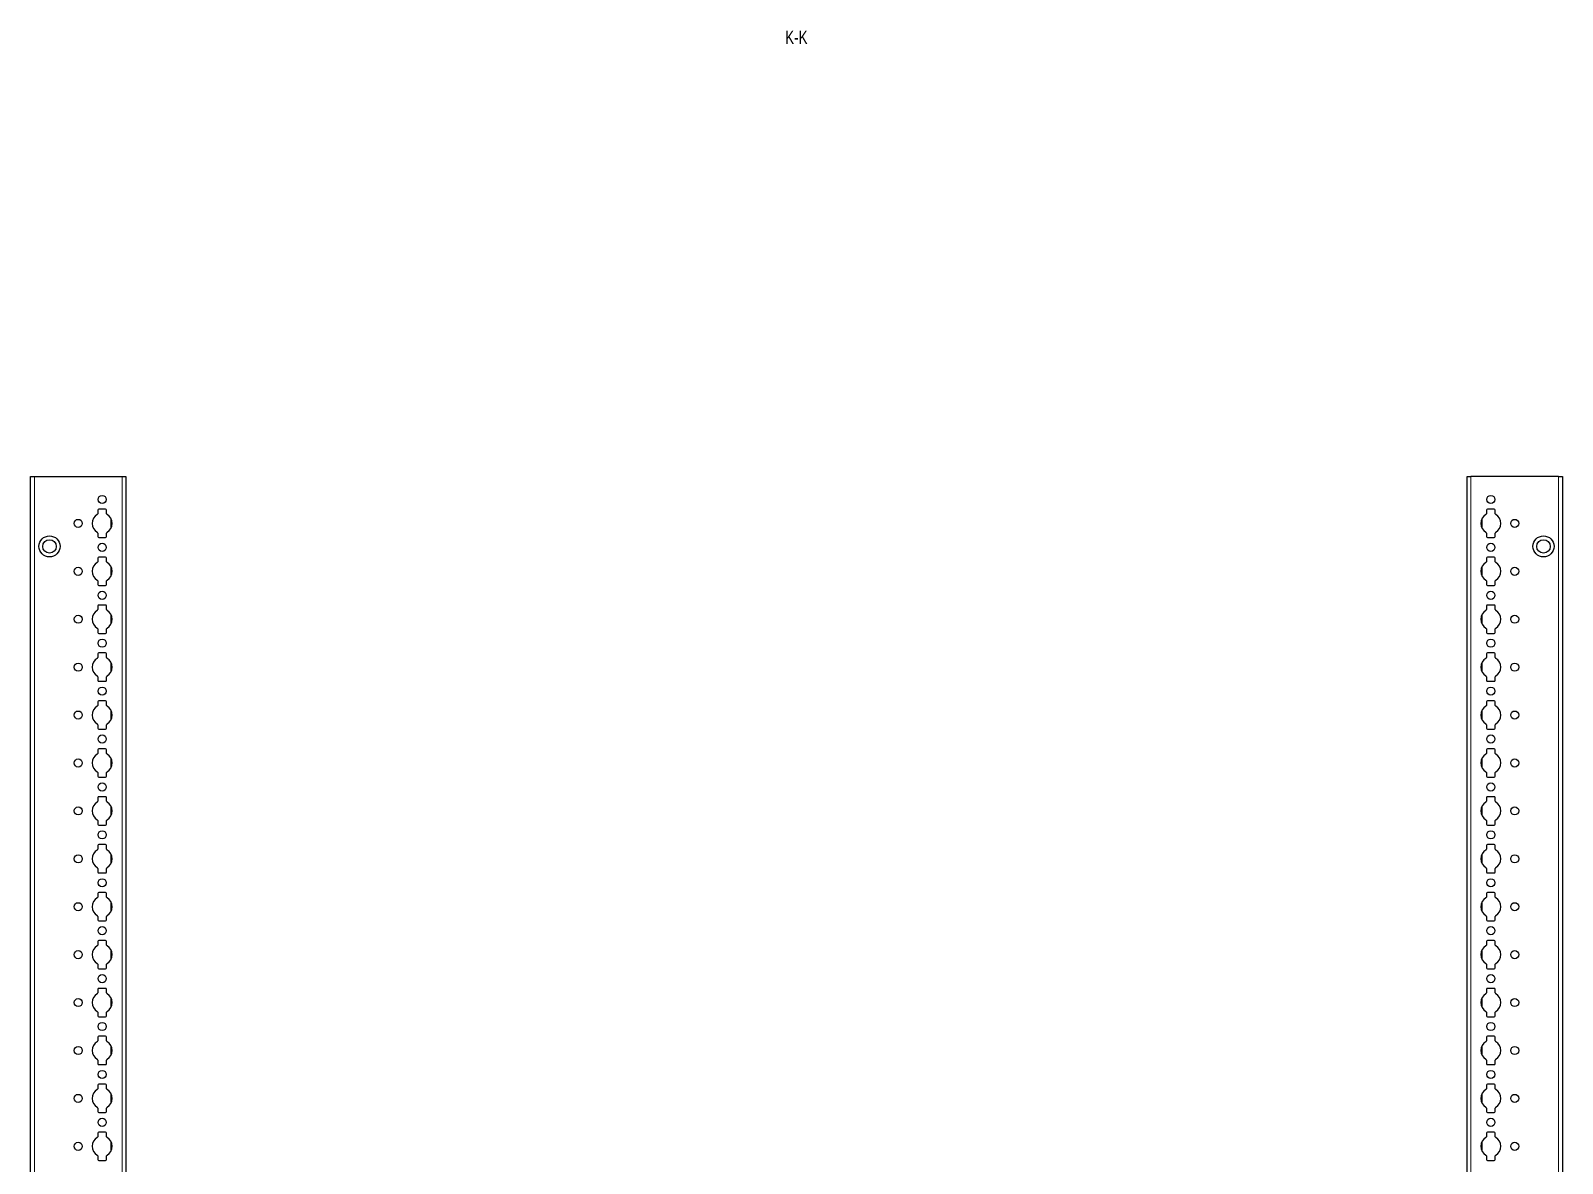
# Model space of a CAD drawing. Header units: millimetres. Extents: x -250 to 5225, y -1547 to 1577.
# Drawn here: x 4426 to 5225, y 734 to 1325 of the extents above; entities that cross this region are included whole.
import ezdxf

# ---------------------------------------------------------------- set-up
doc = ezdxf.new("R2010")
doc.units = ezdxf.units.MM
doc.layers.add('FORMAT', color=7, linetype='Continuous')
doc.styles.add('SLDTEXTSTYLE0', font='TXT', dxfattribs={"width": 0.75})

msp = doc.modelspace()

# ---------------------------------------------------------------- linework, layer by layer
at = {"color": 7, "linetype": 'Continuous', "lineweight": 25}
for p, q in [((4425.51, -1006.24), (4425.51, 1092.76)), ((4425.51, 1092.76), (4427.51, 1092.76)), ((4427.51, 1092.76), (4473.21, 1092.76)), ((4473.21, 1092.76), (4475.21, 1092.76)), ((4475.21, 1092.76), (4475.21, -1006.24)), ((5175.21, -1006.24), (5175.21, 1092.76)), ((5175.21, 1092.76), (5177.21, 1092.76)), ((5222.91, 1092.76), (5177.21, 1092.76)), ((5222.91, 1092.76), (5224.91, 1092.76)), ((5224.91, 1092.76), (5224.91, -1006.24)), ((4460.56, 1075.16), (4460.56, 1073.28)), ((4464.66, 1075.66), (4461.06, 1075.66)), ((4465.16, 1073.28), (4465.16, 1075.16)), ((5185.26, 1075.16), (5185.26, 1073.28)), ((5189.36, 1075.66), (5185.76, 1075.66)), ((5189.86, 1073.28), (5189.86, 1075.16)), ((4460.56, 1063.23), (4460.56, 1061.36)), ((4465.16, 1061.36), (4465.16, 1063.23)), ((5185.26, 1063.23), (5185.26, 1061.36)), ((5189.86, 1061.36), (5189.86, 1063.23)), ((4461.06, 1060.86), (4464.66, 1060.86)), ((5185.76, 1060.86), (5189.36, 1060.86)), ((4460.56, 1050.16), (4460.56, 1048.28)), ((4464.66, 1050.66), (4461.06, 1050.66)), ((4465.16, 1048.28), (4465.16, 1050.16)), ((5185.26, 1050.16), (5185.26, 1048.28)), ((5189.36, 1050.66), (5185.76, 1050.66)), ((5189.86, 1048.28), (5189.86, 1050.16)), ((4460.56, 1038.23), (4460.56, 1036.36)), ((4461.06, 1035.86), (4464.66, 1035.86)), ((4465.16, 1036.36), (4465.16, 1038.23)), ((5185.26, 1038.23), (5185.26, 1036.36)), ((5185.76, 1035.86), (5189.36, 1035.86)), ((5189.86, 1036.36), (5189.86, 1038.23)), ((4460.56, 1025.16), (4460.56, 1023.28)), ((4464.66, 1025.66), (4461.06, 1025.66)), ((4465.16, 1023.28), (4465.16, 1025.16)), ((5185.26, 1025.16), (5185.26, 1023.28)), ((5189.36, 1025.66), (5185.76, 1025.66)), ((5189.86, 1023.28), (5189.86, 1025.16)), ((4460.56, 1013.23), (4460.56, 1011.36)), ((4461.06, 1010.86), (4464.66, 1010.86)), ((4465.16, 1011.36), (4465.16, 1013.23)), ((5185.26, 1013.23), (5185.26, 1011.36)), ((5185.76, 1010.86), (5189.36, 1010.86)), ((5189.86, 1011.36), (5189.86, 1013.23)), ((4460.56, 1000.16), (4460.56, 998.28)), ((4464.66, 1000.66), (4461.06, 1000.66)), ((4465.16, 998.28), (4465.16, 1000.16)), ((5185.26, 1000.16), (5185.26, 998.28)), ((5189.36, 1000.66), (5185.76, 1000.66)), ((5189.86, 998.28), (5189.86, 1000.16)), ((4460.56, 988.23), (4460.56, 986.36)), ((4461.06, 985.86), (4464.66, 985.86)), ((4465.16, 986.36), (4465.16, 988.23)), ((5185.26, 988.23), (5185.26, 986.36)), ((5185.76, 985.86), (5189.36, 985.86)), ((5189.86, 986.36), (5189.86, 988.23)), ((4464.66, 975.66), (4461.06, 975.66)), ((5189.36, 975.66), (5185.76, 975.66)), ((4460.56, 975.16), (4460.56, 973.28)), ((4465.16, 973.28), (4465.16, 975.16)), ((5185.26, 975.16), (5185.26, 973.28)), ((5189.86, 973.28), (5189.86, 975.16)), ((4460.56, 963.23), (4460.56, 961.36)), ((4461.06, 960.86), (4464.66, 960.86)), ((4465.16, 961.36), (4465.16, 963.23)), ((5185.26, 963.23), (5185.26, 961.36)), ((5185.76, 960.86), (5189.36, 960.86)), ((5189.86, 961.36), (5189.86, 963.23)), ((4460.56, 950.16), (4460.56, 948.28)), ((4464.66, 950.66), (4461.06, 950.66)), ((4465.16, 948.28), (4465.16, 950.16)), ((5185.26, 950.16), (5185.26, 948.28)), ((5189.36, 950.66), (5185.76, 950.66)), ((5189.86, 948.28), (5189.86, 950.16)), ((4460.56, 938.23), (4460.56, 936.36)), ((4461.06, 935.86), (4464.66, 935.86)), ((4465.16, 936.36), (4465.16, 938.23)), ((5185.26, 938.23), (5185.26, 936.36)), ((5185.76, 935.86), (5189.36, 935.86)), ((5189.86, 936.36), (5189.86, 938.23)), ((4460.56, 925.16), (4460.56, 923.28)), ((4464.66, 925.66), (4461.06, 925.66)), ((4465.16, 923.28), (4465.16, 925.16)), ((5185.26, 925.16), (5185.26, 923.28)), ((5189.36, 925.66), (5185.76, 925.66)), ((5189.86, 923.28), (5189.86, 925.16)), ((4460.56, 913.23), (4460.56, 911.36)), ((4465.16, 911.36), (4465.16, 913.23)), ((5185.26, 913.23), (5185.26, 911.36)), ((5189.86, 911.36), (5189.86, 913.23)), ((4461.06, 910.86), (4464.66, 910.86)), ((5185.76, 910.86), (5189.36, 910.86)), ((4460.56, 900.16), (4460.56, 898.28)), ((4464.66, 900.66), (4461.06, 900.66)), ((4465.16, 898.28), (4465.16, 900.16)), ((5185.26, 900.16), (5185.26, 898.28)), ((5189.36, 900.66), (5185.76, 900.66)), ((5189.86, 898.28), (5189.86, 900.16)), ((4460.56, 888.23), (4460.56, 886.36)), ((4465.16, 886.36), (4465.16, 888.23)), ((5185.26, 888.23), (5185.26, 886.36)), ((5189.86, 886.36), (5189.86, 888.23)), ((4461.06, 885.86), (4464.66, 885.86)), ((5185.76, 885.86), (5189.36, 885.86)), ((4460.56, 875.16), (4460.56, 873.28)), ((4464.66, 875.66), (4461.06, 875.66)), ((4465.16, 873.28), (4465.16, 875.16)), ((5185.26, 875.16), (5185.26, 873.28)), ((5189.36, 875.66), (5185.76, 875.66)), ((5189.86, 873.28), (5189.86, 875.16)), ((4460.56, 863.23), (4460.56, 861.36)), ((4461.06, 860.86), (4464.66, 860.86)), ((4465.16, 861.36), (4465.16, 863.23)), ((5185.26, 863.23), (5185.26, 861.36)), ((5185.76, 860.86), (5189.36, 860.86)), ((5189.86, 861.36), (5189.86, 863.23)), ((4460.56, 850.16), (4460.56, 848.28)), ((4464.66, 850.66), (4461.06, 850.66)), ((4465.16, 848.28), (4465.16, 850.16)), ((5185.26, 850.16), (5185.26, 848.28)), ((5189.36, 850.66), (5185.76, 850.66)), ((5189.86, 848.28), (5189.86, 850.16)), ((4460.56, 838.23), (4460.56, 836.36)), ((4461.06, 835.86), (4464.66, 835.86)), ((4465.16, 836.36), (4465.16, 838.23)), ((5185.26, 838.23), (5185.26, 836.36)), ((5185.76, 835.86), (5189.36, 835.86)), ((5189.86, 836.36), (5189.86, 838.23)), ((4460.56, 825.16), (4460.56, 823.28)), ((4464.66, 825.66), (4461.06, 825.66)), ((4465.16, 823.28), (4465.16, 825.16)), ((5185.26, 825.16), (5185.26, 823.28)), ((5189.36, 825.66), (5185.76, 825.66)), ((5189.86, 823.28), (5189.86, 825.16)), ((4460.56, 813.23), (4460.56, 811.36)), ((4461.06, 810.86), (4464.66, 810.86)), ((4465.16, 811.36), (4465.16, 813.23)), ((5185.26, 813.23), (5185.26, 811.36)), ((5185.76, 810.86), (5189.36, 810.86)), ((5189.86, 811.36), (5189.86, 813.23)), ((4460.56, 800.16), (4460.56, 798.28)), ((4464.66, 800.66), (4461.06, 800.66)), ((4465.16, 798.28), (4465.16, 800.16)), ((5185.26, 800.16), (5185.26, 798.28)), ((5189.36, 800.66), (5185.76, 800.66)), ((5189.86, 798.28), (5189.86, 800.16)), ((4460.56, 788.23), (4460.56, 786.36)), ((4461.06, 785.86), (4464.66, 785.86)), ((4465.16, 786.36), (4465.16, 788.23)), ((5185.26, 788.23), (5185.26, 786.36)), ((5185.76, 785.86), (5189.36, 785.86)), ((5189.86, 786.36), (5189.86, 788.23)), ((4464.66, 775.66), (4461.06, 775.66)), ((5189.36, 775.66), (5185.76, 775.66)), ((4460.56, 775.16), (4460.56, 773.28)), ((4465.16, 773.28), (4465.16, 775.16)), ((5185.26, 775.16), (5185.26, 773.28)), ((5189.86, 773.28), (5189.86, 775.16)), ((4460.56, 763.23), (4460.56, 761.36)), ((4461.06, 760.86), (4464.66, 760.86)), ((4465.16, 761.36), (4465.16, 763.23)), ((5185.26, 763.23), (5185.26, 761.36)), ((5185.76, 760.86), (5189.36, 760.86)), ((5189.86, 761.36), (5189.86, 763.23)), ((4460.56, 750.16), (4460.56, 748.28)), ((4464.66, 750.66), (4461.06, 750.66)), ((4465.16, 748.28), (4465.16, 750.16)), ((5185.26, 750.16), (5185.26, 748.28)), ((5189.36, 750.66), (5185.76, 750.66)), ((5189.86, 748.28), (5189.86, 750.16)), ((4460.56, 738.23), (4460.56, 736.36)), ((4461.06, 735.86), (4464.66, 735.86)), ((4465.16, 736.36), (4465.16, 738.23)), ((5185.26, 738.23), (5185.26, 736.36)), ((5185.76, 735.86), (5189.36, 735.86)), ((5189.86, 736.36), (5189.86, 738.23))]:
    msp.add_line(p, q, dxfattribs=at)
at = {"color": 8, "linetype": 'Continuous', "lineweight": 18}
for p, q in [((4427.51, 1092.76), (4427.51, -1006.24)), ((4473.21, -1006.24), (4473.21, 1092.76)), ((5177.21, 1092.76), (5177.21, -1006.24)), ((5222.91, -1006.24), (5222.91, 1092.76)), ((4467.36, 1065.55), (4467.36, 1070.96)), ((5183.06, 1070.96), (5183.06, 1065.55)), ((4467.36, 1040.55), (4467.36, 1045.96)), ((5183.06, 1045.96), (5183.06, 1040.55)), ((4467.36, 1015.55), (4467.36, 1020.96)), ((5183.06, 1020.96), (5183.06, 1015.55)), ((4467.36, 990.55), (4467.36, 995.96)), ((5183.06, 995.96), (5183.06, 990.55)), ((4467.36, 965.55), (4467.36, 970.96)), ((5183.06, 970.96), (5183.06, 965.55)), ((4467.36, 940.55), (4467.36, 945.96)), ((5183.06, 945.96), (5183.06, 940.55)), ((4467.36, 915.55), (4467.36, 920.96)), ((5183.06, 920.96), (5183.06, 915.55)), ((4467.36, 890.55), (4467.36, 895.96)), ((5183.06, 895.96), (5183.06, 890.55)), ((4467.36, 865.55), (4467.36, 870.96)), ((5183.06, 870.96), (5183.06, 865.55)), ((4467.36, 840.55), (4467.36, 845.96)), ((5183.06, 845.96), (5183.06, 840.55)), ((4467.36, 815.55), (4467.36, 820.96)), ((5183.06, 820.96), (5183.06, 815.55)), ((4467.36, 790.55), (4467.36, 795.96)), ((5183.06, 795.96), (5183.06, 790.55)), ((4467.36, 765.55), (4467.36, 770.96)), ((5183.06, 770.96), (5183.06, 765.55)), ((4467.36, 740.55), (4467.36, 745.96)), ((5183.06, 745.96), (5183.06, 740.55))]:
    msp.add_line(p, q, dxfattribs=at)
at = {"color": 7, "linetype": 'Continuous', "lineweight": 25}
for centre, radius in [((4462.86, 1080.76), 2.12), ((5187.56, 1080.76), 2.12), ((4450.36, 1068.26), 2.12), ((5200.06, 1068.26), 2.12), ((4435.36, 1056.26), 5.5), ((4435.36, 1056.26), 3.5), ((4462.86, 1055.76), 2.12), ((5187.56, 1055.76), 2.12), ((5215.06, 1056.26), 5.5), ((5215.06, 1056.26), 3.5), ((4450.36, 1043.26), 2.12), ((5200.06, 1043.26), 2.12), ((4462.86, 1030.76), 2.12), ((5187.56, 1030.76), 2.12), ((4450.36, 1018.26), 2.12), ((5200.06, 1018.26), 2.12), ((4462.86, 1005.76), 2.12), ((5187.56, 1005.76), 2.12), ((4450.36, 993.26), 2.12), ((5200.06, 993.26), 2.12), ((4462.86, 980.76), 2.12), ((5187.56, 980.76), 2.12), ((4450.36, 968.26), 2.12), ((5200.06, 968.26), 2.12), ((4462.86, 955.76), 2.12), ((5187.56, 955.76), 2.12), ((4450.36, 943.26), 2.12), ((5200.06, 943.26), 2.12), ((4462.86, 930.76), 2.12), ((5187.56, 930.76), 2.12), ((4450.36, 918.26), 2.12), ((5200.06, 918.26), 2.12), ((4462.86, 905.76), 2.12), ((5187.56, 905.76), 2.12), ((4450.36, 893.26), 2.12), ((5200.06, 893.26), 2.12), ((4462.86, 880.76), 2.12), ((5187.56, 880.76), 2.12), ((4450.36, 868.26), 2.12), ((5200.06, 868.26), 2.12), ((4462.86, 855.76), 2.12), ((5187.56, 855.76), 2.12), ((4450.36, 843.26), 2.12), ((5200.06, 843.26), 2.12), ((4462.86, 830.76), 2.12), ((5187.56, 830.76), 2.12), ((4450.36, 818.26), 2.12), ((5200.06, 818.26), 2.12), ((4462.86, 805.76), 2.12), ((5187.56, 805.76), 2.12), ((4450.36, 793.26), 2.12), ((5200.06, 793.26), 2.12), ((4462.86, 780.76), 2.12), ((5187.56, 780.76), 2.12), ((4450.36, 768.26), 2.12), ((5200.06, 768.26), 2.12), ((4462.86, 755.76), 2.12), ((5187.56, 755.76), 2.12), ((4450.36, 743.26), 2.12), ((5200.06, 743.26), 2.12)]:
    msp.add_circle(centre, radius, dxfattribs=at)
for centre, radius, start, end in [((4462.86, 1068.26), 5.25, 119.14074, 240.85926), ((4460.06, 1073.28), 0.5, 299.14074, 0), ((4461.06, 1075.16), 0.5, 90, 180), ((4464.66, 1075.16), 0.5, 0, 90), ((4465.66, 1073.28), 0.5, 180, 240.85926), ((4462.86, 1068.26), 5.25, 299.14074, 60.85926), ((5187.56, 1068.26), 5.25, 119.14074, 240.85926), ((5184.76, 1073.28), 0.5, 299.14074, 0), ((5185.76, 1075.16), 0.5, 90, 180), ((5189.36, 1075.16), 0.5, 0, 90), ((5190.36, 1073.28), 0.5, 180, 240.85926), ((5187.56, 1068.26), 5.25, 299.14074, 60.85926), ((4460.06, 1063.23), 0.5, 0, 60.85926), ((4465.66, 1063.23), 0.5, 119.14074, 180), ((5184.76, 1063.23), 0.5, 0, 60.85926), ((5190.36, 1063.23), 0.5, 119.14074, 180), ((4461.06, 1061.36), 0.5, 180, 270), ((4464.66, 1061.36), 0.5, 270, 0), ((5185.76, 1061.36), 0.5, 180, 270), ((5189.36, 1061.36), 0.5, 270, 0), ((4462.86, 1043.26), 5.25, 119.14074, 240.85926), ((4460.06, 1048.28), 0.5, 299.14074, 0), ((4461.06, 1050.16), 0.5, 90, 180), ((4464.66, 1050.16), 0.5, 0, 90), ((4465.66, 1048.28), 0.5, 180, 240.85926), ((4462.86, 1043.26), 5.25, 299.14074, 60.85926), ((5187.56, 1043.26), 5.25, 119.14074, 240.85926), ((5184.76, 1048.28), 0.5, 299.14074, 0), ((5185.76, 1050.16), 0.5, 90, 180), ((5189.36, 1050.16), 0.5, 0, 90), ((5190.36, 1048.28), 0.5, 180, 240.85926), ((5187.56, 1043.26), 5.25, 299.14074, 60.85926), ((4460.06, 1038.23), 0.5, 0, 60.85926), ((4461.06, 1036.36), 0.5, 180, 270), ((4464.66, 1036.36), 0.5, 270, 0), ((4465.66, 1038.23), 0.5, 119.14074, 180), ((5184.76, 1038.23), 0.5, 0, 60.85926), ((5185.76, 1036.36), 0.5, 180, 270), ((5189.36, 1036.36), 0.5, 270, 0), ((5190.36, 1038.23), 0.5, 119.14074, 180), ((4460.06, 1023.28), 0.5, 299.14074, 0), ((4461.06, 1025.16), 0.5, 90, 180), ((4464.66, 1025.16), 0.5, 0, 90), ((4465.66, 1023.28), 0.5, 180, 240.85926), ((5184.76, 1023.28), 0.5, 299.14074, 0), ((5185.76, 1025.16), 0.5, 90, 180), ((5189.36, 1025.16), 0.5, 0, 90), ((5190.36, 1023.28), 0.5, 180, 240.85926), ((4462.86, 1018.26), 5.25, 119.14074, 240.85926), ((4462.86, 1018.26), 5.25, 299.14074, 60.85926), ((5187.56, 1018.26), 5.25, 119.14074, 240.85926), ((5187.56, 1018.26), 5.25, 299.14074, 60.85926), ((4460.06, 1013.23), 0.5, 0, 60.85926), ((4461.06, 1011.36), 0.5, 180, 270), ((4464.66, 1011.36), 0.5, 270, 0), ((4465.66, 1013.23), 0.5, 119.14074, 180), ((5184.76, 1013.23), 0.5, 0, 60.85926), ((5185.76, 1011.36), 0.5, 180, 270), ((5189.36, 1011.36), 0.5, 270, 0), ((5190.36, 1013.23), 0.5, 119.14074, 180), ((4461.06, 1000.16), 0.5, 90, 180), ((4464.66, 1000.16), 0.5, 0, 90), ((5185.76, 1000.16), 0.5, 90, 180), ((5189.36, 1000.16), 0.5, 0, 90), ((4462.86, 993.26), 5.25, 119.14074, 240.85926), ((4460.06, 998.28), 0.5, 299.14074, 0), ((4465.66, 998.28), 0.5, 180, 240.85926), ((4462.86, 993.26), 5.25, 299.14074, 60.85926), ((5187.56, 993.26), 5.25, 119.14074, 240.85926), ((5184.76, 998.28), 0.5, 299.14074, 0), ((5190.36, 998.28), 0.5, 180, 240.85926), ((5187.56, 993.26), 5.25, 299.14074, 60.85926), ((4460.06, 988.23), 0.5, 0, 60.85926), ((4461.06, 986.36), 0.5, 180, 270), ((4464.66, 986.36), 0.5, 270, 0), ((4465.66, 988.23), 0.5, 119.14074, 180), ((5184.76, 988.23), 0.5, 0, 60.85926), ((5185.76, 986.36), 0.5, 180, 270), ((5189.36, 986.36), 0.5, 270, 0), ((5190.36, 988.23), 0.5, 119.14074, 180), ((4461.06, 975.16), 0.5, 90, 180), ((4464.66, 975.16), 0.5, 0, 90), ((5185.76, 975.16), 0.5, 90, 180), ((5189.36, 975.16), 0.5, 0, 90), ((4462.86, 968.26), 5.25, 119.14074, 240.85926), ((4460.06, 973.28), 0.5, 299.14074, 0), ((4465.66, 973.28), 0.5, 180, 240.85926), ((4462.86, 968.26), 5.25, 299.14074, 60.85926), ((5187.56, 968.26), 5.25, 119.14074, 240.85926), ((5184.76, 973.28), 0.5, 299.14074, 0), ((5190.36, 973.28), 0.5, 180, 240.85926), ((5187.56, 968.26), 5.25, 299.14074, 60.85926), ((4460.06, 963.23), 0.5, 0, 60.85926), ((4461.06, 961.36), 0.5, 180, 270), ((4464.66, 961.36), 0.5, 270, 0), ((4465.66, 963.23), 0.5, 119.14074, 180), ((5184.76, 963.23), 0.5, 0, 60.85926), ((5185.76, 961.36), 0.5, 180, 270), ((5189.36, 961.36), 0.5, 270, 0), ((5190.36, 963.23), 0.5, 119.14074, 180), ((4462.86, 943.26), 5.25, 119.14074, 240.85926), ((4460.06, 948.28), 0.5, 299.14074, 0), ((4461.06, 950.16), 0.5, 90, 180), ((4464.66, 950.16), 0.5, 0, 90), ((4465.66, 948.28), 0.5, 180, 240.85926), ((4462.86, 943.26), 5.25, 299.14074, 60.85926), ((5187.56, 943.26), 5.25, 119.14074, 240.85926), ((5184.76, 948.28), 0.5, 299.14074, 0), ((5185.76, 950.16), 0.5, 90, 180), ((5189.36, 950.16), 0.5, 0, 90), ((5190.36, 948.28), 0.5, 180, 240.85926), ((5187.56, 943.26), 5.25, 299.14074, 60.85926), ((4460.06, 938.23), 0.5, 0, 60.85926), ((4461.06, 936.36), 0.5, 180, 270), ((4464.66, 936.36), 0.5, 270, 0), ((4465.66, 938.23), 0.5, 119.14074, 180), ((5184.76, 938.23), 0.5, 0, 60.85926), ((5185.76, 936.36), 0.5, 180, 270), ((5189.36, 936.36), 0.5, 270, 0), ((5190.36, 938.23), 0.5, 119.14074, 180), ((4462.86, 918.26), 5.25, 119.14074, 240.85926), ((4460.06, 923.28), 0.5, 299.14074, 0), ((4461.06, 925.16), 0.5, 90, 180), ((4464.66, 925.16), 0.5, 0, 90), ((4465.66, 923.28), 0.5, 180, 240.85926), ((4462.86, 918.26), 5.25, 299.14074, 60.85926), ((5187.56, 918.26), 5.25, 119.14074, 240.85926), ((5184.76, 923.28), 0.5, 299.14074, 0), ((5185.76, 925.16), 0.5, 90, 180), ((5189.36, 925.16), 0.5, 0, 90), ((5190.36, 923.28), 0.5, 180, 240.85926), ((5187.56, 918.26), 5.25, 299.14074, 60.85926), ((4460.06, 913.23), 0.5, 0, 60.85926), ((4461.06, 911.36), 0.5, 180, 270), ((4464.66, 911.36), 0.5, 270, 0), ((4465.66, 913.23), 0.5, 119.14074, 180), ((5184.76, 913.23), 0.5, 0, 60.85926), ((5185.76, 911.36), 0.5, 180, 270), ((5189.36, 911.36), 0.5, 270, 0), ((5190.36, 913.23), 0.5, 119.14074, 180), ((4462.86, 893.26), 5.25, 119.14074, 240.85926), ((4460.06, 898.28), 0.5, 299.14074, 0), ((4461.06, 900.16), 0.5, 90, 180), ((4464.66, 900.16), 0.5, 0, 90), ((4465.66, 898.28), 0.5, 180, 240.85926), ((4462.86, 893.26), 5.25, 299.14074, 60.85926), ((5187.56, 893.26), 5.25, 119.14074, 240.85926), ((5184.76, 898.28), 0.5, 299.14074, 0), ((5185.76, 900.16), 0.5, 90, 180), ((5189.36, 900.16), 0.5, 0, 90), ((5190.36, 898.28), 0.5, 180, 240.85926), ((5187.56, 893.26), 5.25, 299.14074, 60.85926), ((4460.06, 888.23), 0.5, 0, 60.85926), ((4465.66, 888.23), 0.5, 119.14074, 180), ((5184.76, 888.23), 0.5, 0, 60.85926), ((5190.36, 888.23), 0.5, 119.14074, 180), ((4461.06, 886.36), 0.5, 180, 270), ((4464.66, 886.36), 0.5, 270, 0), ((5185.76, 886.36), 0.5, 180, 270), ((5189.36, 886.36), 0.5, 270, 0), ((4462.86, 868.26), 5.25, 119.14074, 240.85926), ((4460.06, 873.28), 0.5, 299.14074, 0), ((4461.06, 875.16), 0.5, 90, 180), ((4464.66, 875.16), 0.5, 0, 90), ((4465.66, 873.28), 0.5, 180, 240.85926), ((4462.86, 868.26), 5.25, 299.14074, 60.85926), ((5187.56, 868.26), 5.25, 119.14074, 240.85926), ((5184.76, 873.28), 0.5, 299.14074, 0), ((5185.76, 875.16), 0.5, 90, 180), ((5189.36, 875.16), 0.5, 0, 90), ((5190.36, 873.28), 0.5, 180, 240.85926), ((5187.56, 868.26), 5.25, 299.14074, 60.85926), ((4460.06, 863.23), 0.5, 0, 60.85926), ((4465.66, 863.23), 0.5, 119.14074, 180), ((5184.76, 863.23), 0.5, 0, 60.85926), ((5190.36, 863.23), 0.5, 119.14074, 180), ((4461.06, 861.36), 0.5, 180, 270), ((4464.66, 861.36), 0.5, 270, 0), ((5185.76, 861.36), 0.5, 180, 270), ((5189.36, 861.36), 0.5, 270, 0), ((4462.86, 843.26), 5.25, 119.14074, 240.85926), ((4460.06, 848.28), 0.5, 299.14074, 0), ((4461.06, 850.16), 0.5, 90, 180), ((4464.66, 850.16), 0.5, 0, 90), ((4465.66, 848.28), 0.5, 180, 240.85926), ((4462.86, 843.26), 5.25, 299.14074, 60.85926), ((5187.56, 843.26), 5.25, 119.14074, 240.85926), ((5184.76, 848.28), 0.5, 299.14074, 0), ((5185.76, 850.16), 0.5, 90, 180), ((5189.36, 850.16), 0.5, 0, 90), ((5190.36, 848.28), 0.5, 180, 240.85926), ((5187.56, 843.26), 5.25, 299.14074, 60.85926), ((4460.06, 838.23), 0.5, 0, 60.85926), ((4461.06, 836.36), 0.5, 180, 270), ((4464.66, 836.36), 0.5, 270, 0), ((4465.66, 838.23), 0.5, 119.14074, 180), ((5184.76, 838.23), 0.5, 0, 60.85926), ((5185.76, 836.36), 0.5, 180, 270), ((5189.36, 836.36), 0.5, 270, 0), ((5190.36, 838.23), 0.5, 119.14074, 180), ((4461.06, 825.16), 0.5, 90, 180), ((4464.66, 825.16), 0.5, 0, 90), ((5185.76, 825.16), 0.5, 90, 180), ((5189.36, 825.16), 0.5, 0, 90), ((4462.86, 818.26), 5.25, 119.14074, 240.85926), ((4460.06, 823.28), 0.5, 299.14074, 0), ((4465.66, 823.28), 0.5, 180, 240.85926), ((4462.86, 818.26), 5.25, 299.14074, 60.85926), ((5187.56, 818.26), 5.25, 119.14074, 240.85926), ((5184.76, 823.28), 0.5, 299.14074, 0), ((5190.36, 823.28), 0.5, 180, 240.85926), ((5187.56, 818.26), 5.25, 299.14074, 60.85926), ((4460.06, 813.23), 0.5, 0, 60.85926), ((4461.06, 811.36), 0.5, 180, 270), ((4464.66, 811.36), 0.5, 270, 0), ((4465.66, 813.23), 0.5, 119.14074, 180), ((5184.76, 813.23), 0.5, 0, 60.85926), ((5185.76, 811.36), 0.5, 180, 270), ((5189.36, 811.36), 0.5, 270, 0), ((5190.36, 813.23), 0.5, 119.14074, 180), ((4461.06, 800.16), 0.5, 90, 180), ((4464.66, 800.16), 0.5, 0, 90), ((5185.76, 800.16), 0.5, 90, 180), ((5189.36, 800.16), 0.5, 0, 90), ((4462.86, 793.26), 5.25, 119.14074, 240.85926), ((4460.06, 798.28), 0.5, 299.14074, 0), ((4465.66, 798.28), 0.5, 180, 240.85926), ((4462.86, 793.26), 5.25, 299.14074, 60.85926), ((5187.56, 793.26), 5.25, 119.14074, 240.85926), ((5184.76, 798.28), 0.5, 299.14074, 0), ((5190.36, 798.28), 0.5, 180, 240.85926), ((5187.56, 793.26), 5.25, 299.14074, 60.85926), ((4460.06, 788.23), 0.5, 0, 60.85926), ((4461.06, 786.36), 0.5, 180, 270), ((4464.66, 786.36), 0.5, 270, 0), ((4465.66, 788.23), 0.5, 119.14074, 180), ((5184.76, 788.23), 0.5, 0, 60.85926), ((5185.76, 786.36), 0.5, 180, 270), ((5189.36, 786.36), 0.5, 270, 0), ((5190.36, 788.23), 0.5, 119.14074, 180), ((4461.06, 775.16), 0.5, 90, 180), ((4464.66, 775.16), 0.5, 0, 90), ((5185.76, 775.16), 0.5, 90, 180), ((5189.36, 775.16), 0.5, 0, 90), ((4462.86, 768.26), 5.25, 119.14074, 240.85926), ((4460.06, 773.28), 0.5, 299.14074, 0), ((4465.66, 773.28), 0.5, 180, 240.85926), ((4462.86, 768.26), 5.25, 299.14074, 60.85926), ((5187.56, 768.26), 5.25, 119.14074, 240.85926), ((5184.76, 773.28), 0.5, 299.14074, 0), ((5190.36, 773.28), 0.5, 180, 240.85926), ((5187.56, 768.26), 5.25, 299.14074, 60.85926), ((4460.06, 763.23), 0.5, 0, 60.85926), ((4461.06, 761.36), 0.5, 180, 270), ((4464.66, 761.36), 0.5, 270, 0), ((4465.66, 763.23), 0.5, 119.14074, 180), ((5184.76, 763.23), 0.5, 0, 60.85926), ((5185.76, 761.36), 0.5, 180, 270), ((5189.36, 761.36), 0.5, 270, 0), ((5190.36, 763.23), 0.5, 119.14074, 180), ((4462.86, 743.26), 5.25, 119.14074, 240.85926), ((4460.06, 748.28), 0.5, 299.14074, 0), ((4461.06, 750.16), 0.5, 90, 180), ((4464.66, 750.16), 0.5, 0, 90), ((4465.66, 748.28), 0.5, 180, 240.85926), ((4462.86, 743.26), 5.25, 299.14074, 60.85926), ((5187.56, 743.26), 5.25, 119.14074, 240.85926), ((5184.76, 748.28), 0.5, 299.14074, 0), ((5185.76, 750.16), 0.5, 90, 180), ((5189.36, 750.16), 0.5, 0, 90), ((5190.36, 748.28), 0.5, 180, 240.85926), ((5187.56, 743.26), 5.25, 299.14074, 60.85926), ((4460.06, 738.23), 0.5, 0, 60.85926), ((4461.06, 736.36), 0.5, 180, 270), ((4464.66, 736.36), 0.5, 270, 0), ((4465.66, 738.23), 0.5, 119.14074, 180), ((5184.76, 738.23), 0.5, 0, 60.85926), ((5185.76, 736.36), 0.5, 180, 270), ((5189.36, 736.36), 0.5, 270, 0), ((5190.36, 738.23), 0.5, 119.14074, 180)]:
    msp.add_arc(centre, radius, start, end, dxfattribs=at)

# ---------------------------------------------------------------- texts
at = {"layer": 'FORMAT', "insert": (4825.15, 1325.35), "char_height": 7, "attachment_point": 2, "style": 'SLDTEXTSTYLE0'}
msp.add_mtext('K-K', dxfattribs=at)

doc.saveas('drawing.dxf')
